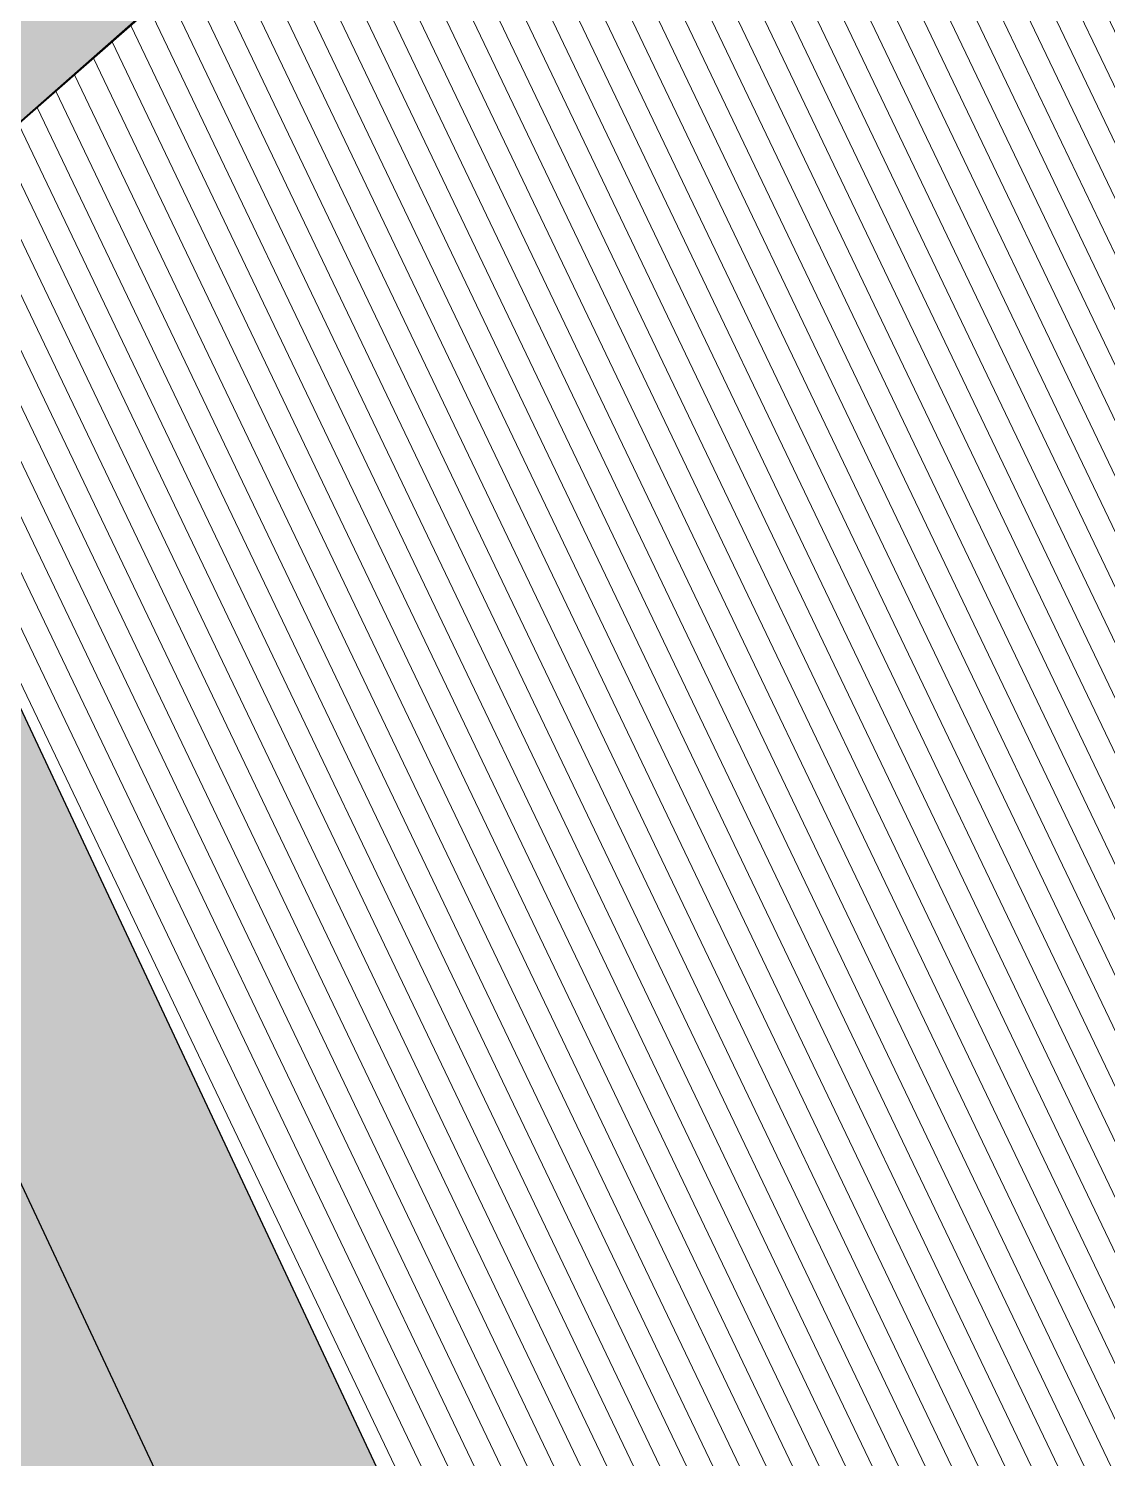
# Model space of a CAD drawing. Header units: metres. Extents: x 679304 to 680626, y 2747329 to 2750056.
# Drawn here: x 679486.012 to 679487.086, y 2747418.254 to 2747419.676 of the extents above; entities that cross this region are included whole.
import ezdxf

# ---------------------------------------------------------------- set-up
doc = ezdxf.new("R2010")
doc.units = ezdxf.units.M
doc.layers.add('00_Aux', color=5, linetype='Continuous', plot=False)
for name, color, linetype, lineweight in [('02-L-projecció', 6, 'Continuous', 5), ('3-TR terra compactada', 45, 'Continuous', 0), ('3-TR Tot-u', 37, 'Continuous', 0)]:
    doc.layers.add(name, color=color, linetype=linetype, lineweight=lineweight)
doc.layers.add('3-TR tot_u', color=8, linetype='Continuous', lineweight=5, true_color=0x787878)

# ---------------------------------------------------------------- blocks, each defined once
blk = doc.blocks.new('Font')
at = {"layer": '3-TR terra compactada'}
h = blk.add_hatch(dxfattribs=at)
h.set_pattern_fill('LINE', color=256, scale=0.0075, style=0)
h.set_pattern_definition([(1.59e-14, (-1.593222049996256, -1.450000001117587), (0, 0.0238125), [])])
edge = h.paths.add_edge_path()
edge.add_line((-1.508667595218867, 0.9890606738626956), (-1.508667595192251, -0.6048951202948477))
edge.add_line((-1.508667595218867, -0.6048951202537864), (6.136539501577077, -0.6048951200357733))
edge.add_line((6.136539502069354, -0.6048951200209558), (6.135368614665779, 0.7910603175694269))
edge.add_line((6.135368613991886, 0.791060317773372), (3.626572259866924, 0.8105940809709242))
edge.add_line((3.626572260633111, 0.8105940809473395), (3.548124667638425, 1.011210944756913))
edge.add_line((3.548124666791409, 1.011210944736376), (2.60166369870992, 1.01858019349817))
edge.add_line((2.601663698907941, 1.018580193165689), (2.601663700051207, 0.1099791904142415))
edge.add_line((2.601663700770586, 0.1099791903980076), (2.601663700770586, -0.3400208096019923))
edge.add_line((2.601663699839264, -0.3400208093225956), (0.9815726160337758, -0.3400210808148136))
edge.add_line((0.9815726173110306, -0.3400210812687874), (0.9815726173110306, 0.0099789187312127))
edge.add_line((0.9815726173110306, 0.0099789188243449), (1.145767424071051, 0.0099789191630791))
edge.add_line((1.145767423324286, 0.0099789192900062), (0.8764049971942496, 0.9722189113882429))
edge.add_line((0.8764049969613552, 0.9722189116291701), (-1.508667595224254, 0.9890606740160933))
at = {"layer": '3-TR Tot-u'}
h = blk.add_hatch(dxfattribs=at)
h.set_pattern_fill('EARTH', color=256, scale=0.005, angle=-84.07414778341365)
h.set_pattern_definition([(275.9258522165863, (0, 0), (0.0348582512672567, -0.0283024260194916), [0.03175, -0.03175]), (275.9258522165863, (0.0118426270782948, 0.0012292172759771), (0.0348582512672567, -0.0283024260194916), [0.03175, -0.03175]), (275.9258522165863, (0.0236852541565895, 0.0024584345519543), (0.0348582512672567, -0.0283024260194916), [0.03175, -0.03175]), (5.925852216586341, (0.0280425362288952, -0.0010793688707054), (0.0283024260194916, 0.0348582512672567), [0.03175, -0.03175]), (5.925852216586341, (0.0292717525735498, -0.0129219959490001), (0.0283024260194916, 0.0348582512672567), [0.03175, -0.03175]), (5.925852216586341, (0.0305009698495269, -0.0247646227944642), (0.0283024260194916, 0.0348582512672567), [0.03175, -0.03175])])
h.paths.add_polyline_path([(-1.508667595218867, 0.9890606738626956), (0.8764049969613552, 0.9722189116291701), (0.9987608520314097, 0.5399836259894073), (1.701574961654841, 0.5399805158376694), (1.70157584734261, 0.759980516275391), (1.200005445629358, 0.7599829565733672), (1.20000553689897, 1.169738783501088), (-1.314310426823794, 1.189054771792143), (-1.291731706354767, 1.138879837468266), (-1.508667595218867, 1.140546426177024)])
at = {"layer": '3-TR tot_u'}
h = blk.add_hatch(dxfattribs=at)
h.set_pattern_fill('AR-CONC', color=256, scale=0.00025, angle=90.27678088138285)
h.set_pattern_definition([(158.5528234916038, (-44.29588849237188, 32.5287004862912), (-0.0107141402033441, 0.0444470353765646), [0.0047625, -0.0523874999999999]), (103.5528234916037, (-44.29588849237188, 32.5287004862912), (-0.042478511822929, -0.0235505220209912), [0.00381, -0.0419101460424999]), (209.0042681916038, (-44.29678133362904, 32.53240439342335), (-0.0531926501422366, 0.0208965138611374), [0.0040475022, -0.0445225611499999]), (154.7370234916037, (-44.30792848253623, 32.52465961547569), (-0.0115985479610558, 0.0675920588494506), [0.00714375, -0.0785812499999999]), (205.1883811016037, (-44.30889503192156, 32.53029227955267), (-0.0775261334246027, 0.036585164494883), [0.006071255785, -0.0667839020399999]), (99.73697466160382, (-44.30792848253623, 32.52465961547569), (-0.0775261334227856, 0.036585164499046), [0.0057149917675, -0.0628649329799999]), (129.5528234916038, (-44.30693892017006, 32.53168982686475), (0.0121775151173545, 0.0440684300330318), [0.0047625, -0.0523875]), (74.55282349160389, (-44.30693892017006, 32.53168982686475), (-0.0485699864642681, -3.6222662037e-06), [0.00381, -0.0419099999999999]), (180.0042684916038, (-44.30592412641272, 32.53536219708621), (-0.0363924715453394, 0.0440648076110835), [0.0040475022, -0.0445224844]), (146.0528234916037, (-44.29588849237188, 32.5287004862912), (-0.0202858755293875, -0.0059938829911168), [0, -0.0414019999999999, 0, -0.0425449999999999, 0, -0.0420687499999999]), (116.0528234916039, (-44.29588849237188, 32.5287004862912), (-0.0290587158829416, 0.0078679387732416), [0, -0.024257, 0, -0.0404494999999999, 0, -0.01603375]), (76.05282349160386, (-44.29138292139396, 32.51527589792386), (-0.0094277576651399, 0.0325917034802938), [0, -0.015875, 0, -0.0495299999999999, 0, -0.0657224999999998]), (66.05282349160387, (-44.28936248552054, 32.50925590330735), (-0.0178091657507202, 0.033085210695806), [0, -0.0206375, 0, -0.032893, 0, -0.0466725])])
h.paths.add_polyline_path([(-1.314310426823794, 1.189054771792143), (1.20000553689897, 1.169738783501088), (1.199709311127662, 1.31974548427388), (-1.350574632640928, 1.33933779457584), (-1.350574634037911, 1.269641898106783)])
at = {"layer": '00_Aux'}
blk.add_lwpolyline([(-1.508667595218867, 0.9890606738626956), (0.8764049969613552, 0.9722189116291701), (0.9987608520314097, 0.5399836259894073), (1.701574961654841, 0.5399805158376694), (1.70157584734261, 0.759980516275391), (1.200005445629358, 0.7599829565733672), (1.20000553689897, 1.169738783501088), (-1.314310426823794, 1.189054771792143), (-1.291731706354767, 1.138879837468266), (-1.508667595218867, 1.140546426177024)], close=True, dxfattribs=at)
at = {"layer": '02-L-projecció'}
blk.add_lwpolyline([(-1.314310426823794, 1.189054771792143), (1.20000553689897, 1.169738783501088)], dxfattribs=at)
blk.add_lwpolyline([(-1.508667595218867, 0.9890606738626956), (-1.508667595218867, -0.6048951202537864), (6.136539502069354, -0.6048951200209558), (6.135368613991886, 0.791060317773372), (3.626572260633111, 0.8105940809473395), (3.548124666791409, 1.011210944736376), (2.601663698907941, 1.018580193165689), (2.601663700770586, 0.1099791903980076), (2.601663699839264, -0.3400208093225956), (0.9815726173110306, -0.3400210812687874), (0.9815726173110306, 0.0099789188243449), (1.145767423324286, 0.0099789192900062), (0.8764049969613552, 0.9722189116291701)], close=True, dxfattribs=at)

msp = doc.modelspace()

# ---------------------------------------------------------------- block references
at = {"rotation": 115.557582896045}
msp.add_blockref('Font', (679487.0654881513, 2747419.041906541), dxfattribs=at)

doc.saveas('drawing.dxf')
